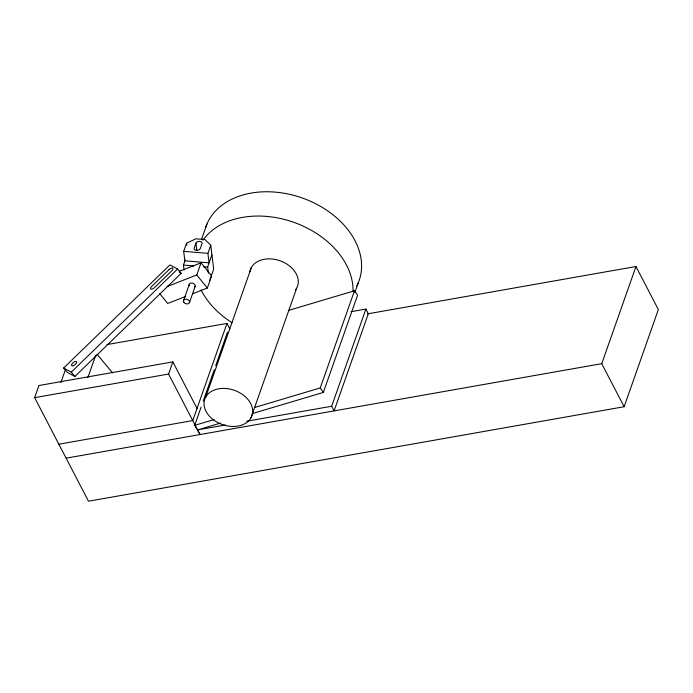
<?xml version="1.0" encoding="UTF-8"?>
<svg xmlns="http://www.w3.org/2000/svg" width="693" height="693" viewBox="0 0 693 693"><rect width="100%" height="100%" fill="white"/><g stroke="black" fill="none" stroke-linecap="round" stroke-linejoin="round"><path stroke-width="1.04" d="M367.611 313.86L635.966 266.51L658.35 309.563L624.133 406.722L88.496 501.221L34.65 397.661L38.929 385.516L172.834 361.893L197.037 408.437M60.889 382.562L65.514 369.404M87.82 377.702L95.66 355.431M210.759 245.253L207.909 253.352L209.061 262.812L184.849 260.802L183.697 251.342L186.547 243.243L195.894 238.808L204.972 239.561L210.759 245.253L211.919 254.712L207.666 267.082L208.411 273.163M184.069 270.149L183.446 265.072L185.23 260.014M195.92 243.156L194.196 248.042A3.127 2.018 -7 0 0 196.517 250.32A3.127 2.018 -7 0 0 200.251 248.544L201.975 243.659A3.127 2.018 -7 0 0 199.662 241.381A3.127 2.018 -7 0 0 195.92 243.156L196.821 250.511M201.585 239.232L206.938 224.056M183.524 300.693L189.224 284.502M167.03 286.555L196.76 274.974L201.039 262.82L211.616 275.866L207.346 288.011L192.481 293.806M189.518 302.408L195.218 286.209M200.017 434.546L168.564 374.038L172.834 361.893M209.754 280.267L213.678 269.135L211.945 254.937M106.878 344.612L226.975 323.423L192.758 420.582L58.853 444.204M195.028 424.359L201.083 407.146M203.222 401.074L214.267 369.707M215.696 365.653L227.46 332.259M205.726 397.054L251.351 267.515M250.979 417.818A24.983 18.157 19.4 0 0 224.783 388.435A24.983 18.157 19.4 0 0 209.303 416.06A24.983 18.157 19.4 0 0 250.979 417.818L296.604 288.271M254.366 407.571L320.244 387.933L354.461 290.774L357.562 295.261L323.345 392.42L252.321 413.6M354.92 292.255L358.125 283.151M365.895 309.078L368.312 313.73L334.095 410.888L331.678 406.237L365.895 309.078L351.013 311.703M624.133 406.722L601.749 363.669L635.966 266.51M63.643 368.035L169.932 264.899L177.564 269.014L181.159 273.337L74.879 376.472L67.247 372.358L63.643 368.035L71.284 372.158L74.879 376.472M71.284 372.158L177.564 269.014M179.236 271.318L201.039 262.82M185.542 296.509L167.706 303.456L159.771 293.676M288.583 310.412L354.461 290.774M214.224 419.534L194.672 425.363L200.19 434.52M220.417 423.111L197.765 429.859L225.398 424.991M34.65 397.661L168.564 374.038M246.656 421.24L331.678 406.237M66.112 458.168L601.749 363.669M183.697 251.342L207.909 253.352M183.446 265.072L193.979 265.947M203.456 266.736L207.666 267.082M179.461 272.418L181.159 273.337M97.046 354.218L112.552 372.851M196.76 274.974L207.346 288.011M320.244 387.933L323.345 392.42M226.975 323.423L229.877 329.01M186.547 243.243L186.798 245.348M194.906 286.755A3.127 2.27 19.4 0 1 194.49 287.205M189.293 285.724A3.127 2.27 19.4 0 1 191.857 282.987A3.127 2.27 19.4 0 1 195.14 286.209M232.042 322.721A81.202 59 19.4 0 1 201.031 289.882M202.936 240.202A81.202 59 19.4 0 1 292.489 221.864A81.202 59 19.4 0 1 353.023 291.329M249.809 271.994A24.983 18.157 19.4 0 1 281.107 261.174A24.983 18.157 19.4 0 1 295.547 289.882M205.509 227.902A81.202 59 19.4 0 1 305.033 199.012A81.202 59 19.4 0 1 356.817 285.94M169.092 269.551L151.81 286.322A3.127 1.36 -39.8 0 0 150.875 289.154A3.127 1.36 -39.8 0 0 154.357 287.69L171.639 270.92A3.127 1.36 -39.8 0 0 172.583 268.087A3.127 1.36 -39.8 0 0 169.092 269.551M184.043 302.512A3.127 2.27 19.4 0 0 189.284 302.954A3.127 2.27 19.4 0 0 186.226 299.185A3.127 2.27 19.4 0 0 184.043 302.512M73.441 365.653A3.127 1.36 -39.8 0 0 76.576 361.755A3.127 1.36 -39.8 0 0 72.306 363.539A3.127 1.36 -39.8 0 0 73.441 365.653"/></g></svg>
